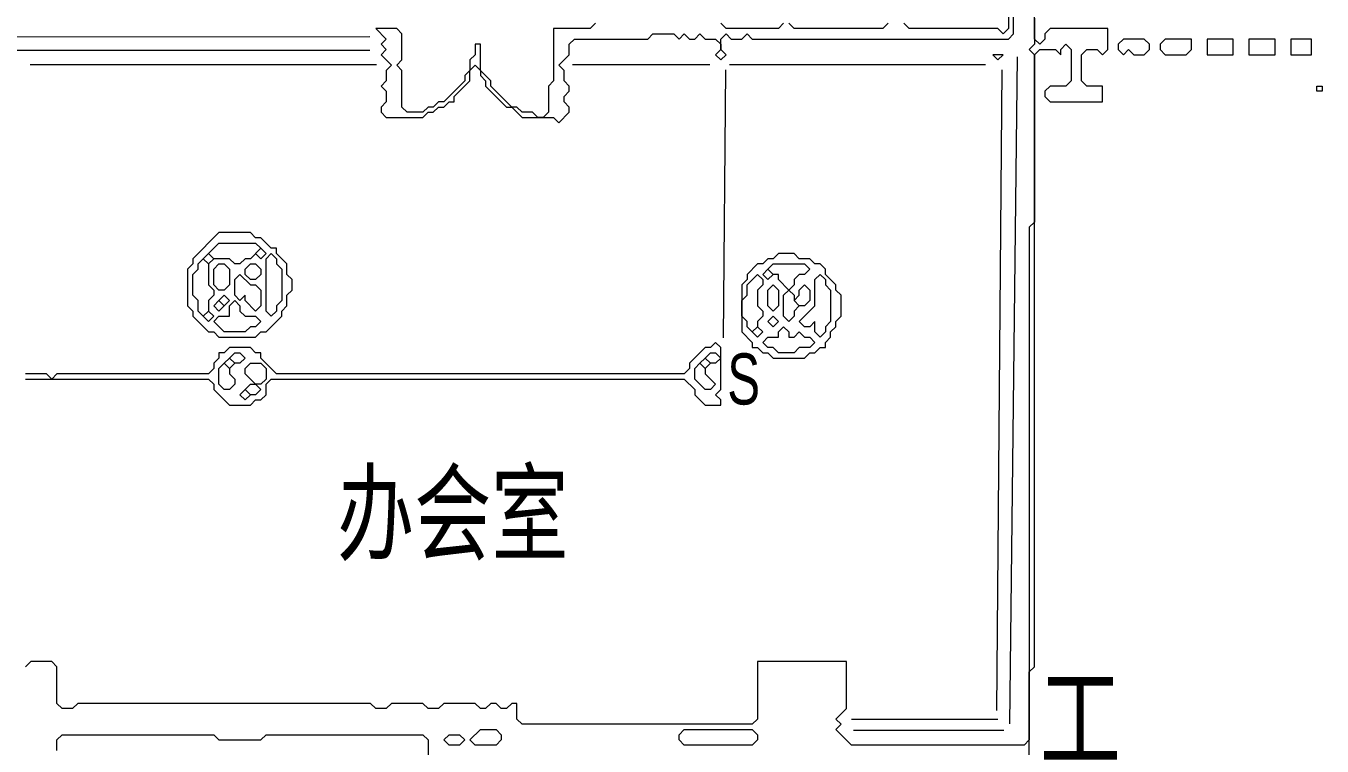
# Model space of a CAD drawing. Extents: x 10 to 1971, y 10 to 1392.
# Drawn here: x 1296.1 to 1544, y 470.8 to 608.5 of the extents above; entities that cross this region are included whole.
import ezdxf

# ---------------------------------------------------------------- set-up
doc = ezdxf.new("R2010")
doc.units = 0
for name, color, linetype, lineweight in [('OCR_TEXT', 6, 'Continuous', 0), ('TRACE_CURVE', 6, 'Continuous', 0), ('TRACE_STRAIGHT', 5, 'Continuous', 0), ('TRACE_TEXT_SYMBOL', 6, 'Continuous', 0)]:
    doc.layers.add(name, color=color, linetype=linetype, lineweight=lineweight)
doc.styles.add('wqy-unicode', font='wqy-unicode.lff')

msp = doc.modelspace()

# ---------------------------------------------------------------- linework, layer by layer
at = {"layer": 'TRACE_CURVE', "color": 6}
for points in [[(1489, 610), (1489, 605), (1488, 604), (1489, 603), (1489, 571), (1488, 570), (1488, 472), (1487, 471), (1454, 471), (1451, 474), (1452, 475), (1451, 476), (1453, 478), (1453, 487), (1436, 487), (1436, 476), (1435, 475), (1391, 475), (1390, 476), (1390, 479), (1389, 479), (1388, 478), (1387, 478), (1386, 479), (1385, 479), (1384, 478), (1383, 478), (1382, 479), (1376, 479), (1375, 478), (1373, 478), (1372, 479), (1366, 479), (1365, 478), (1363, 478)], [(1400, 605), (1401, 606), (1415, 606), (1416, 607), (1420, 607), (1421, 606), (1422, 607), (1423, 606), (1424, 606), (1425, 607), (1426, 606), (1428, 606), (1429, 605), (1429, 604), (1428, 603), (1429, 602), (1430, 603), (1429, 604), (1429, 606), (1430, 607), (1431, 606), (1433, 606), (1434, 607), (1435, 606), (1484, 606), (1485, 607), (1485, 611)], [(1484, 612), (1484, 608), (1483, 607), (1482, 608), (1465, 608), (1464, 609)], [(1488, 469), (1488, 485), (1489, 486), (1489, 603), (1490, 604), (1493, 604), (1494, 603), (1494, 604), (1495, 605), (1496, 604), (1496, 598), (1495, 597), (1492, 597), (1491, 596), (1491, 595), (1492, 594), (1502, 594), (1502, 597), (1499, 597), (1498, 598), (1498, 603), (1499, 604), (1501, 604), (1502, 603), (1503, 604), (1503, 608), (1492, 608), (1491, 607), (1491, 606), (1490, 605), (1489, 606), (1489, 612)], [(1383, 605), (1382, 605), (1382, 603), (1381, 602), (1381, 600), (1380, 599), (1380, 598), (1376, 594), (1375, 594), (1374, 593), (1373, 593), (1372, 592), (1369, 592), (1368, 593), (1368, 600), (1367, 601), (1368, 602), (1368, 607), (1367, 608), (1363, 608), (1365, 606), (1364, 605), (1365, 604), (1364, 603), (1366, 601), (1365, 600), (1365, 598), (1364, 597), (1365, 596), (1365, 594), (1364, 593), (1364, 592), (1365, 591), (1372, 591), (1373, 592), (1374, 592), (1375, 593), (1376, 593), (1377, 594), (1378, 594), (1378, 595), (1381, 598), (1381, 600), (1382, 601), (1383, 600), (1383, 599), (1384, 598), (1384, 597), (1388, 593), (1389, 593), (1391, 591), (1397, 591), (1398, 590), (1400, 592), (1400, 593), (1399, 594), (1399, 595), (1400, 596), (1400, 597), (1399, 598), (1399, 600), (1398, 601), (1400, 603), (1400, 605)], [(1405, 609), (1404, 608), (1397, 608), (1397, 598), (1396, 597), (1396, 592), (1395, 591), (1394, 591), (1393, 592), (1391, 592), (1390, 593), (1389, 593), (1385, 597), (1385, 598), (1383, 600), (1383, 605)], [(1441, 609), (1440, 608), (1430, 608), (1429, 609)], [(1461, 609), (1460, 608), (1443, 608), (1442, 609)], [(1296, 541), (1331, 541), (1332, 540), (1332, 539), (1335, 536), (1339, 536), (1340, 537), (1341, 537), (1342, 538), (1342, 540), (1343, 541), (1422, 541), (1424, 539), (1424, 538), (1426, 536), (1429, 536), (1429, 537), (1428, 538), (1429, 539), (1429, 547), (1428, 548), (1427, 547), (1426, 547), (1423, 544), (1423, 543), (1422, 542), (1344, 542), (1341, 545), (1341, 546)], [(1341, 546), (1340, 546), (1339, 547), (1335, 547), (1334, 546), (1333, 546), (1333, 545), (1332, 544), (1332, 543), (1331, 542), (1302, 542), (1301, 541), (1300, 542), (1296, 542)], [(1363, 478), (1362, 479), (1306, 479), (1305, 478), (1303, 478), (1302, 479), (1302, 486), (1301, 487), (1297, 487), (1296, 486)], [(1302, 470), (1302, 472), (1303, 473), (1332, 473), (1333, 472), (1341, 472), (1342, 473), (1372, 473), (1373, 472), (1373, 469)]]:
    msp.add_lwpolyline(points, dxfattribs=at)
for points in [[(1335, 545), (1336, 546), (1337, 546), (1338, 545), (1337, 544), (1336, 544)], [(1426, 545), (1427, 546), (1428, 546), (1429, 545), (1428, 544), (1427, 544)], [(1333, 543), (1334, 544), (1335, 543), (1335, 542), (1336, 541), (1336, 540), (1335, 539), (1334, 539), (1333, 540)], [(1334, 544), (1335, 545), (1336, 544), (1335, 543)], [(1338, 543), (1339, 544), (1341, 544), (1342, 543), (1342, 541), (1341, 540), (1340, 540), (1338, 542)], [(1424, 543), (1425, 544), (1426, 543), (1426, 542), (1428, 540), (1427, 539), (1426, 539), (1424, 541)], [(1425, 544), (1426, 545), (1427, 544), (1426, 543)], [(1337, 538), (1338, 539), (1339, 538), (1338, 537)], [(1338, 539), (1339, 540), (1340, 540), (1341, 539), (1340, 538), (1339, 538)], [(1383, 474), (1386, 474), (1387, 473), (1387, 472), (1386, 471), (1382, 471), (1381, 472)], [(1421, 473), (1422, 474), (1435, 474), (1436, 473), (1436, 472), (1435, 471), (1422, 471), (1421, 472)], [(1376, 472), (1377, 473), (1379, 473), (1380, 472), (1379, 471), (1377, 471)]]:
    msp.add_lwpolyline(points, close=True, dxfattribs=at)
at = {"layer": 'TRACE_STRAIGHT', "color": 5}
for p, q in [((1285.62, 606.41), (1361.87, 606.46)), ((1258.12, 603.83), (1361.88, 603.88)), ((1484.3, 475.11), (1485.71, 602.62)), ((1296.88, 601.12), (1363.12, 601.11)), ((1400.62, 601.13), (1426.88, 601.13)), ((1429.52, 548.87), (1429.96, 600.12)), ((1430.62, 601.13), (1479.65, 601.1)), ((1481.8, 477.62), (1482.8, 600.13)), ((1454, 476), (1482, 476)), ((1454.38, 473.88), (1483.12, 473.88))]:
    msp.add_line(p, q, dxfattribs=at)
at = {"layer": 'TRACE_TEXT_SYMBOL', "color": 6}
for points in [[(1506, 606), (1505, 605), (1505, 604), (1506, 603), (1507, 604), (1508, 603), (1510, 603), (1511, 604), (1511, 605), (1510, 606)], [(1514, 606), (1513, 605), (1513, 604), (1514, 603), (1518, 603), (1519, 604), (1519, 606)], [(1522, 606), (1522, 603), (1527, 603), (1527, 606)], [(1530, 606), (1530, 603), (1535, 603), (1535, 606)], [(1538, 606), (1538, 603), (1542, 603), (1542, 606)], [(1481, 603), (1482, 602), (1483, 603)], [(1543, 597), (1544, 597), (1544, 596), (1543, 596)], [(1333, 569), (1328, 564), (1328, 563), (1327, 562), (1327, 555), (1328, 554), (1328, 553), (1331, 550), (1332, 550), (1333, 549), (1340, 549), (1341, 550), (1342, 550), (1345, 553), (1345, 554), (1346, 555), (1346, 557), (1347, 558), (1347, 560), (1346, 561), (1346, 563), (1344, 565), (1344, 566), (1343, 566), (1341, 568), (1340, 568), (1339, 569)], [(1333, 567), (1340, 567), (1341, 566), (1339, 564), (1338, 564), (1337, 563), (1336, 563), (1335, 564), (1332, 564), (1331, 565)], [(1340, 565), (1341, 566), (1342, 565), (1341, 564)], [(1329, 563), (1330, 564), (1331, 563), (1331, 559), (1332, 558), (1332, 557), (1331, 556), (1331, 554), (1330, 553), (1329, 554), (1329, 556), (1328, 557), (1328, 561), (1329, 562)], [(1330, 564), (1331, 565), (1332, 564), (1331, 563)], [(1332, 562), (1333, 563), (1334, 563), (1335, 562), (1335, 559), (1334, 558), (1333, 558), (1332, 559)], [(1338, 562), (1339, 563), (1340, 563), (1341, 562), (1341, 561), (1340, 560), (1339, 560), (1338, 561)], [(1342, 564), (1343, 565), (1344, 564), (1344, 563), (1345, 562), (1345, 556), (1344, 555), (1344, 554), (1343, 553), (1342, 554)], [(1440, 565), (1439, 564), (1438, 564), (1437, 563), (1436, 563), (1434, 561), (1434, 560), (1433, 559), (1433, 550), (1435, 548), (1435, 547), (1436, 547), (1437, 546), (1438, 546), (1439, 545), (1445, 545), (1446, 546), (1447, 546), (1448, 547), (1449, 547), (1449, 548), (1450, 549), (1450, 550), (1451, 551), (1451, 552), (1452, 553), (1452, 557), (1451, 558), (1451, 559), (1449, 561), (1449, 562), (1448, 563), (1447, 563), (1446, 564), (1444, 564), (1443, 565)], [(1438, 562), (1439, 563), (1445, 563), (1446, 562), (1445, 561), (1444, 561), (1443, 560), (1443, 559), (1442, 558), (1440, 560), (1440, 561), (1439, 561)], [(1336, 560), (1337, 561), (1339, 559), (1340, 559), (1341, 558), (1341, 555), (1340, 554), (1338, 556), (1338, 557), (1337, 556), (1336, 557)], [(1436, 561), (1437, 560), (1437, 559), (1436, 558), (1436, 555), (1437, 554), (1437, 553), (1436, 552), (1436, 551), (1435, 550), (1434, 551), (1434, 552), (1433, 553), (1433, 556), (1434, 557), (1434, 559)], [(1437, 561), (1438, 562), (1439, 561), (1438, 560)], [(1447, 560), (1448, 561), (1449, 560), (1449, 559), (1450, 558), (1450, 552), (1449, 551), (1449, 550), (1448, 549), (1447, 550), (1447, 552), (1446, 551), (1445, 551), (1444, 552), (1447, 555)], [(1438, 558), (1439, 559), (1440, 558), (1440, 555), (1439, 554), (1438, 555)], [(1441, 557), (1442, 558), (1443, 557), (1443, 556), (1444, 555), (1443, 554), (1443, 553), (1442, 552), (1441, 553)], [(1444, 558), (1445, 559), (1446, 558), (1446, 556), (1445, 555), (1444, 555), (1443, 556), (1444, 557)], [(1335, 555), (1336, 556), (1337, 555), (1337, 554), (1338, 553), (1340, 553), (1341, 552), (1340, 551), (1339, 551), (1338, 550), (1334, 550), (1332, 552), (1333, 553), (1335, 553)], [(1332, 555), (1333, 556), (1334, 555), (1333, 554)], [(1333, 556), (1334, 557), (1335, 556), (1334, 555)], [(1330, 553), (1331, 554), (1332, 553), (1331, 552)], [(1438, 552), (1439, 553), (1440, 552), (1439, 551)], [(1435, 550), (1436, 551), (1437, 550), (1436, 549)], [(1440, 550), (1441, 551), (1442, 550), (1442, 549), (1443, 549), (1444, 550), (1445, 549), (1446, 549), (1447, 548), (1446, 547), (1444, 547), (1443, 546), (1440, 546), (1439, 547), (1438, 547), (1437, 548), (1438, 549), (1440, 549)]]:
    msp.add_lwpolyline(points, close=True, dxfattribs=at)

# ---------------------------------------------------------------- texts
at = {"layer": 'OCR_TEXT', "color": 6, "style": 'wqy-unicode', "width": 0.72}
for s, height, p in [('S', 9.77, (1430.23, 536.13)), ('办会室', 15.026, (1355.58, 507.89)), ('工', 15.87, (1489.97, 468.3))]:
    msp.add_text(s, height=height, dxfattribs=at).set_placement(p)

doc.saveas('drawing.dxf')
